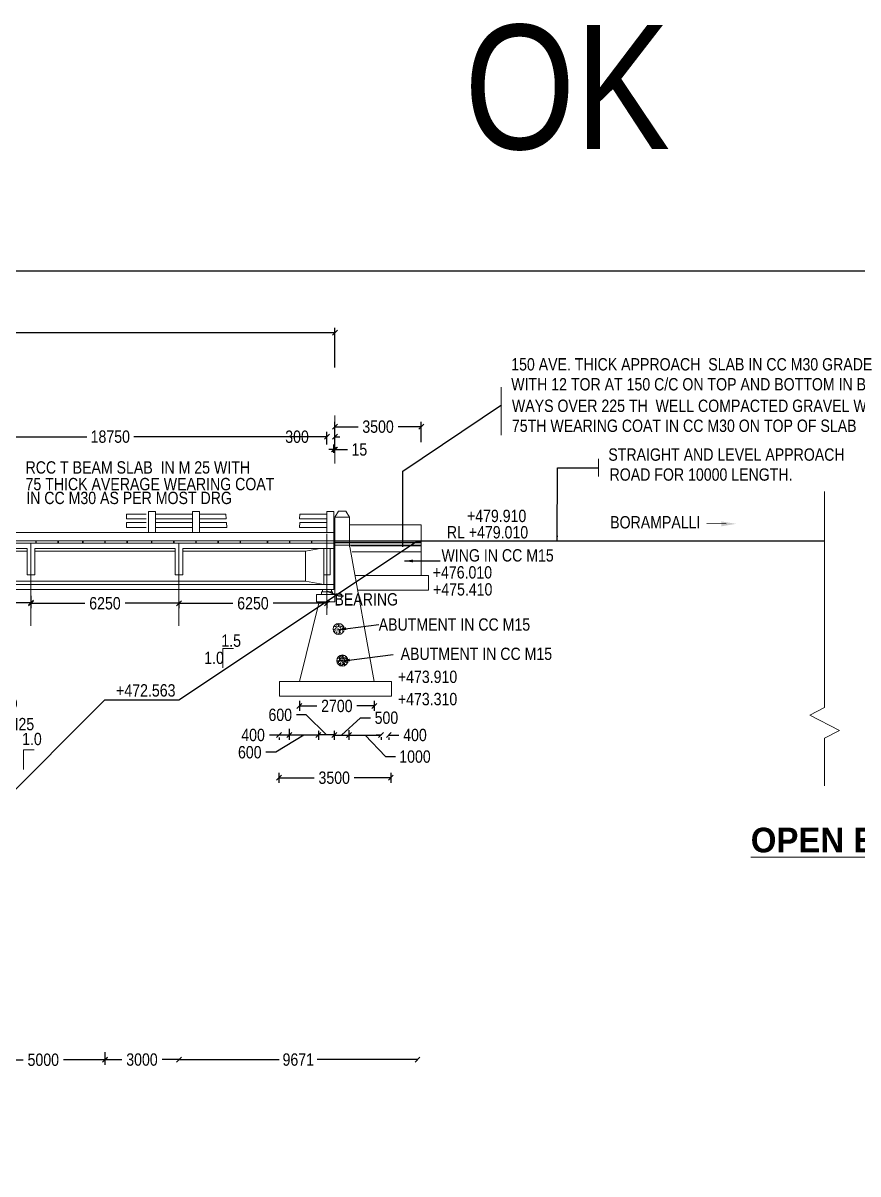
# Model space of a CAD drawing. Header units: millimetres. Extents: x -50489 to 84851, y 124916 to 300735.
# Drawn here: x 37507 to 54431, y 161600 to 184940 of the extents above; entities that cross this region are included whole.
import ezdxf
from ezdxf.enums import TextEntityAlignment as Align

# ---------------------------------------------------------------- set-up
doc = ezdxf.new("R2010")
doc.units = ezdxf.units.MM
for name, color, linetype in [('abutment', 7, 'Continuous'), ('canal', 7, 'Continuous'), ('pier', 7, 'Continuous'), ('slab', 7, 'Continuous')]:
    doc.layers.add(name, color=color, linetype=linetype)
doc.styles.add('ARIAL NARROW', font='ARIALN.TTF')
doc.styles.add('arn', font='ARIALN.TTF')
doc.styles.add('CITYBLUEPR', font='cityb___.ttf')
doc.styles.add('ROMANS', font='romans')
doc.dimstyles.get("Standard").update_dxf_attribs({"dimtxt": 0.18, "dimasz": 0.18, "dimexe": 0.18, "dimexo": 0.0625, "dimgap": 0.09, "dimtad": 0, "dimtih": 1, "dimtoh": 1, "dimdec": 4, "dimzin": 0, "dimdsep": 46, "dimtxsty": 'Standard', "dimcen": 0.09, "dimadec": 0, "dimazin": 0, "dimtfac": 1, "dimtdec": 4, "dimtofl": 0, "dimtmove": 0, "dimatfit": 3, "dimfxl": 1, "dimtolj": 1, "dimtzin": 0, "dimarcsym": 0})
doc.dimstyles.new('STANDARD$7', dxfattribs={"dimtxt": 2, "dimasz": 2, "dimexe": 1.25, "dimexo": 0.625, "dimtad": 1, "dimdec": 0, "dimlfac": 0.5, "dimdsep": 46, "dimtxsty": 'Standard', "dimcen": 2.5, "dimadec": 0, "dimazin": 0, "dimtfac": 1, "dimtdec": 0, "dimtmove": 0, "dimatfit": 3, "dimfxl": 1, "dimtolj": 1, "dimtzin": 0, "dimarcsym": 0})

# ---------------------------------------------------------------- blocks, each defined once
blk = doc.blocks.new('_Oblique')
at = {"color": 0, "linetype": 'ByBlock', "lineweight": -2}
blk.add_line((-0.5, -0.5), (0.5, 0.5), dxfattribs=at)
blk = doc.blocks.new('*D1')
at = {"layer": 'Defpoints', "color": 0, "transparency": 16777216}
for p in [(43668, 176551), (43668, 176551), (34668, 176225)]:
    blk.add_point(p, dxfattribs=at)
at = {"layer": 'slab', "color": 0, "lineweight": -2, "transparency": 16777216}
for p, q in [((34668, 176325), (34668, 176651)), ((34668, 176551), (38801, 176551)), ((43668, 176551), (39752, 176551)), ((43668, 176451), (43668, 176451))]:
    blk.add_line(p, q, dxfattribs=at)
at = {"layer": 'slab', "color": 0, "lineweight": -2, "transparency": 16777216, "xscale": 100, "yscale": 100, "zscale": 100, "rotation": 180}
blk.add_blockref('_Oblique', (34668, 176551), dxfattribs=at)
at = {"layer": 'slab', "color": 0, "lineweight": -2, "transparency": 16777216, "xscale": 100, "yscale": 100, "zscale": 100}
blk.add_blockref('_Oblique', (43668, 176551), dxfattribs=at)
at = {"layer": 'slab', "color": 0, "lineweight": 5, "transparency": 16777216, "insert": (39276, 176551), "char_height": 250, "attachment_point": 5, "style": 'ARIAL NARROW'}
blk.add_mtext('\\A1;18750', dxfattribs=at)
blk = doc.blocks.new('*D2')
at = {"layer": 'Defpoints', "color": 0, "transparency": 16777216}
for p in [(43828, 178660), (15908, 177880), (43828, 177857)]:
    blk.add_point(p, dxfattribs=at)
at = {"layer": 'slab', "color": 0, "lineweight": -2, "transparency": 16777216}
for p, q in [((15908, 177980), (15908, 178760)), ((15908, 178660), (26698, 178660)), ((43828, 178660), (32106, 178660)), ((43828, 177957), (43828, 178760))]:
    blk.add_line(p, q, dxfattribs=at)
at = {"layer": 'slab', "color": 0, "lineweight": -2, "transparency": 16777216, "xscale": 100, "yscale": 100, "zscale": 100, "rotation": 180}
blk.add_blockref('_Oblique', (15908, 178660), dxfattribs=at)
at = {"layer": 'slab', "color": 0, "lineweight": -2, "transparency": 16777216, "xscale": 100, "yscale": 100, "zscale": 100}
blk.add_blockref('_Oblique', (43828, 178660), dxfattribs=at)
at = {"layer": 'slab', "color": 0, "lineweight": 5, "transparency": 16777216, "insert": (29402, 178660), "char_height": 250, "attachment_point": 5, "style": 'ARIAL NARROW'}
blk.add_mtext('\\A1;3 SPANS OF 19350 C/C EACH ( 58050 )', dxfattribs=at)
blk = doc.blocks.new('*D27')
at = {"layer": 'Defpoints', "color": 0, "transparency": 16777216}
for p in [(43828, 176549), (43668, 176292), (43828, 176292)]:
    blk.add_point(p, dxfattribs=at)
at = {"layer": 'slab', "color": 0, "lineweight": -2, "transparency": 16777216}
for p, q in [((43668, 176549), (43387, 176549)), ((43668, 176392), (43668, 176649)), ((43828, 176392), (43828, 176649)), ((43828, 176549), (43928, 176549))]:
    blk.add_line(p, q, dxfattribs=at)
at = {"layer": 'slab', "color": 0, "lineweight": -2, "transparency": 16777216, "xscale": 100, "yscale": 100, "zscale": 100}
blk.add_blockref('_Oblique', (43668, 176549), dxfattribs=at)
at = {"layer": 'slab', "color": 0, "lineweight": -2, "transparency": 16777216, "xscale": 100, "yscale": 100, "zscale": 100, "rotation": 180}
blk.add_blockref('_Oblique', (43828, 176549), dxfattribs=at)
at = {"layer": 'slab', "color": 0, "lineweight": 5, "transparency": 16777216, "insert": (43061, 176549), "char_height": 250, "attachment_point": 5, "style": 'ARIAL NARROW'}
blk.add_mtext('\\A1;300', dxfattribs=at)
blk = doc.blocks.new('*D28')
at = {"layer": 'Defpoints', "color": 0, "transparency": 16777216}
for p in [(43828, 176291), (43808, 176126), (43828, 176126)]:
    blk.add_point(p, dxfattribs=at)
at = {"layer": 'slab', "color": 0, "lineweight": -2, "transparency": 16777216}
for p, q in [((43808, 176291), (43708, 176291)), ((43808, 176226), (43808, 176391)), ((43828, 176226), (43828, 176391)), ((43828, 176291), (44086, 176291))]:
    blk.add_line(p, q, dxfattribs=at)
at = {"layer": 'slab', "color": 0, "lineweight": -2, "transparency": 16777216, "xscale": 100, "yscale": 100, "zscale": 100}
blk.add_blockref('_Oblique', (43808, 176291), dxfattribs=at)
at = {"layer": 'slab', "color": 0, "lineweight": -2, "transparency": 16777216, "xscale": 100, "yscale": 100, "zscale": 100, "rotation": 180}
blk.add_blockref('_Oblique', (43828, 176291), dxfattribs=at)
at = {"layer": 'slab', "color": 0, "lineweight": 5, "transparency": 16777216, "insert": (44324, 176291), "char_height": 250, "attachment_point": 5, "style": 'ARIAL NARROW'}
blk.add_mtext('\\A1;15', dxfattribs=at)
blk = doc.blocks.new('*D29')
at = {"layer": 'Defpoints', "color": 0, "transparency": 16777216}
for p in [(45578, 176754), (43828, 176431), (45578, 176342)]:
    blk.add_point(p, dxfattribs=at)
at = {"layer": 'slab', "color": 0, "lineweight": -2, "transparency": 16777216}
for p, q in [((43828, 176531), (43828, 176854)), ((43828, 176754), (44297, 176754)), ((45578, 176754), (45109, 176754)), ((45578, 176442), (45578, 176854))]:
    blk.add_line(p, q, dxfattribs=at)
at = {"layer": 'slab', "color": 0, "lineweight": -2, "transparency": 16777216, "xscale": 100, "yscale": 100, "zscale": 100, "rotation": 180}
blk.add_blockref('_Oblique', (43828, 176754), dxfattribs=at)
at = {"layer": 'slab', "color": 0, "lineweight": -2, "transparency": 16777216, "xscale": 100, "yscale": 100, "zscale": 100}
blk.add_blockref('_Oblique', (45578, 176754), dxfattribs=at)
at = {"layer": 'slab', "color": 0, "lineweight": 5, "transparency": 16777216, "insert": (44703, 176754), "char_height": 250, "attachment_point": 5, "style": 'ARIAL NARROW'}
blk.add_mtext('\\A1;3500', dxfattribs=at)
blk = doc.blocks.new('*D60')
at = {"layer": 'Defpoints', "color": 0, "transparency": 16777216}
for p in [(34668, 173425), (37668, 173425), (34668, 173184)]:
    blk.add_point(p, dxfattribs=at)
at = {"layer": 'slab', "color": 0, "lineweight": -2, "transparency": 16777216}
for p, q in [((34668, 173325), (34668, 173084)), ((34668, 173184), (35762, 173184)), ((37668, 173184), (36574, 173184)), ((37668, 173325), (37668, 173084))]:
    blk.add_line(p, q, dxfattribs=at)
at = {"layer": 'slab', "color": 0, "lineweight": -2, "transparency": 16777216, "xscale": 100, "yscale": 100, "zscale": 100, "rotation": 180}
blk.add_blockref('_Oblique', (34668, 173184), dxfattribs=at)
at = {"layer": 'slab', "color": 0, "lineweight": -2, "transparency": 16777216, "xscale": 100, "yscale": 100, "zscale": 100}
blk.add_blockref('_Oblique', (37668, 173184), dxfattribs=at)
at = {"layer": 'slab', "color": 0, "lineweight": 5, "transparency": 16777216, "insert": (36168, 173184), "char_height": 250, "attachment_point": 5, "style": 'ARIAL NARROW'}
blk.add_mtext('\\A1;6250', dxfattribs=at)
blk = doc.blocks.new('*D62')
at = {"layer": 'Defpoints', "color": 0, "transparency": 16777216}
for p in [(37668, 173184), (40668, 173180), (40668, 173172)]:
    blk.add_point(p, dxfattribs=at)
at = {"layer": 'slab', "color": 0, "lineweight": -2, "transparency": 16777216}
for p, q in [((37668, 173172), (38762, 173172)), ((37668, 173084), (37668, 173072)), ((40668, 173172), (39574, 173172)), ((40668, 173080), (40668, 173072))]:
    blk.add_line(p, q, dxfattribs=at)
at = {"layer": 'slab', "color": 0, "lineweight": -2, "transparency": 16777216, "xscale": 100, "yscale": 100, "zscale": 100, "rotation": 180}
blk.add_blockref('_Oblique', (37668, 173172), dxfattribs=at)
at = {"layer": 'slab', "color": 0, "lineweight": -2, "transparency": 16777216, "xscale": 100, "yscale": 100, "zscale": 100}
blk.add_blockref('_Oblique', (40668, 173172), dxfattribs=at)
at = {"layer": 'slab', "color": 0, "lineweight": 5, "transparency": 16777216, "insert": (39168, 173172), "char_height": 250, "attachment_point": 5, "style": 'ARIAL NARROW'}
blk.add_mtext('\\A1;6250', dxfattribs=at)
blk = doc.blocks.new('*D61')
at = {"layer": 'Defpoints', "color": 0, "transparency": 16777216}
for p in [(40668, 173310), (43668, 173340), (43668, 173172)]:
    blk.add_point(p, dxfattribs=at)
at = {"layer": 'slab', "color": 0, "lineweight": -2, "transparency": 16777216}
for p, q in [((40668, 173210), (40668, 173072)), ((43668, 173240), (43668, 173072)), ((40668, 173172), (41762, 173172)), ((43668, 173172), (42574, 173172))]:
    blk.add_line(p, q, dxfattribs=at)
at = {"layer": 'slab', "color": 0, "lineweight": -2, "transparency": 16777216, "xscale": 100, "yscale": 100, "zscale": 100, "rotation": 180}
blk.add_blockref('_Oblique', (40668, 173172), dxfattribs=at)
at = {"layer": 'slab', "color": 0, "lineweight": -2, "transparency": 16777216, "xscale": 100, "yscale": 100, "zscale": 100}
blk.add_blockref('_Oblique', (43668, 173172), dxfattribs=at)
at = {"layer": 'slab', "color": 0, "lineweight": 5, "transparency": 16777216, "insert": (42168, 173172), "char_height": 250, "attachment_point": 5, "style": 'ARIAL NARROW'}
blk.add_mtext('\\A1;6250', dxfattribs=at)
blk = doc.blocks.new('*D276')
at = {"layer": 'canal', "color": 0, "lineweight": -2, "transparency": 16777216}
for p, q in [((40668, 163919), (42699, 163919)), ((45503, 163919), (43472, 163919))]:
    blk.add_line(p, q, dxfattribs=at)
at = {"layer": 'Defpoints', "color": 0, "transparency": 16777216}
for p in [(40668, 163919), (45503, 163919), (45503, 163919)]:
    blk.add_point(p, dxfattribs=at)
at = {"layer": 'canal', "color": 0, "lineweight": -2, "transparency": 16777216, "xscale": 100, "yscale": 100, "zscale": 100, "rotation": 180}
blk.add_blockref('_Oblique', (40668, 163919), dxfattribs=at)
at = {"layer": 'canal', "color": 0, "lineweight": -2, "transparency": 16777216, "xscale": 100, "yscale": 100, "zscale": 100}
blk.add_blockref('_Oblique', (45503, 163919), dxfattribs=at)
at = {"layer": 'canal', "color": 0, "lineweight": 5, "transparency": 16777216, "insert": (43086, 163919), "char_height": 250, "attachment_point": 5, "style": 'ARIAL NARROW'}
blk.add_mtext('\\A1;9671', dxfattribs=at)
blk = doc.blocks.new('*D275')
at = {"layer": 'canal', "color": 0, "lineweight": -2, "transparency": 16777216}
for p, q in [((39168, 163919), (39512, 163919)), ((40668, 163919), (40324, 163919))]:
    blk.add_line(p, q, dxfattribs=at)
at = {"layer": 'Defpoints', "color": 0, "transparency": 16777216}
for p in [(39168, 163919), (40668, 163919), (40668, 163919)]:
    blk.add_point(p, dxfattribs=at)
at = {"layer": 'canal', "color": 0, "lineweight": -2, "transparency": 16777216, "xscale": 100, "yscale": 100, "zscale": 100, "rotation": 180}
blk.add_blockref('_Oblique', (39168, 163919), dxfattribs=at)
at = {"layer": 'canal', "color": 0, "lineweight": -2, "transparency": 16777216, "xscale": 100, "yscale": 100, "zscale": 100}
blk.add_blockref('_Oblique', (40668, 163919), dxfattribs=at)
at = {"layer": 'canal', "color": 0, "lineweight": 5, "transparency": 16777216, "insert": (39918, 163919), "char_height": 250, "attachment_point": 5, "style": 'ARIAL NARROW'}
blk.add_mtext('\\A1;3000', dxfattribs=at)
blk = doc.blocks.new('*D272')
at = {"layer": 'canal', "color": 0, "lineweight": -2, "transparency": 16777216}
for p, q in [((36668, 164057), (36668, 163815)), ((36668, 163915), (37512, 163915)), ((39168, 163915), (38324, 163915)), ((39168, 164067), (39168, 163815))]:
    blk.add_line(p, q, dxfattribs=at)
at = {"layer": 'Defpoints', "color": 0, "transparency": 16777216}
for p in [(36668, 164157), (39168, 164167), (39168, 163915)]:
    blk.add_point(p, dxfattribs=at)
at = {"layer": 'canal', "color": 0, "lineweight": -2, "transparency": 16777216, "xscale": 100, "yscale": 100, "zscale": 100, "rotation": 180}
blk.add_blockref('_Oblique', (36668, 163915), dxfattribs=at)
at = {"layer": 'canal', "color": 0, "lineweight": -2, "transparency": 16777216, "xscale": 100, "yscale": 100, "zscale": 100}
blk.add_blockref('_Oblique', (39168, 163915), dxfattribs=at)
at = {"layer": 'canal', "color": 0, "lineweight": 5, "transparency": 16777216, "insert": (37918, 163915), "char_height": 250, "attachment_point": 5, "style": 'ARIAL NARROW'}
blk.add_mtext('\\A1;5000', dxfattribs=at)
blk = doc.blocks.new('*D307')
at = {"layer": 'abutment', "color": 0, "lineweight": -2, "transparency": 16777216}
for p, q in [((44764, 170501), (44664, 170501)), ((44764, 170461), (44764, 170401)), ((44922, 170501), (45122, 170501)), ((44922, 170451), (44922, 170401))]:
    blk.add_line(p, q, dxfattribs=at)
at = {"layer": 'Defpoints', "color": 0, "transparency": 16777216}
for p in [(44764, 170561), (44922, 170551), (44922, 170501)]:
    blk.add_point(p, dxfattribs=at)
at = {"layer": 'abutment', "color": 0, "lineweight": -2, "transparency": 16777216, "xscale": 100, "yscale": 100, "zscale": 100}
blk.add_blockref('_Oblique', (44764, 170501), dxfattribs=at)
at = {"layer": 'abutment', "color": 0, "lineweight": -2, "transparency": 16777216, "xscale": 100, "yscale": 100, "zscale": 100, "rotation": 180}
blk.add_blockref('_Oblique', (44922, 170501), dxfattribs=at)
at = {"layer": 'abutment', "color": 0, "lineweight": 5, "transparency": 16777216, "insert": (45452, 170501), "char_height": 250, "attachment_point": 5, "style": 'ARIAL NARROW'}
blk.add_mtext('\\A1;400', dxfattribs=at)
blk = doc.blocks.new('*D308')
at = {"layer": 'abutment', "color": 0, "lineweight": -2, "transparency": 16777216}
for p, q in [((42694, 169734), (42694, 169534)), ((44962, 169734), (44962, 169534)), ((42694, 169634), (43409, 169634)), ((44962, 169634), (44221, 169634))]:
    blk.add_line(p, q, dxfattribs=at)
at = {"layer": 'Defpoints', "color": 0, "transparency": 16777216}
for p in [(42694, 169834), (44962, 169834), (44962, 169634)]:
    blk.add_point(p, dxfattribs=at)
at = {"layer": 'abutment', "color": 0, "lineweight": -2, "transparency": 16777216, "xscale": 100, "yscale": 100, "zscale": 100, "rotation": 180}
blk.add_blockref('_Oblique', (42694, 169634), dxfattribs=at)
at = {"layer": 'abutment', "color": 0, "lineweight": -2, "transparency": 16777216, "xscale": 100, "yscale": 100, "zscale": 100}
blk.add_blockref('_Oblique', (44962, 169634), dxfattribs=at)
at = {"layer": 'abutment', "color": 0, "lineweight": 5, "transparency": 16777216, "insert": (43815, 169634), "char_height": 250, "attachment_point": 5, "style": 'ARIAL NARROW'}
blk.add_mtext('\\A1;3500', dxfattribs=at)
blk = doc.blocks.new('*D309')
at = {"layer": 'abutment', "color": 0, "lineweight": -2, "transparency": 16777216}
for p, q in [((42904, 170628), (42904, 170401)), ((43199, 170501), (42629, 170151)), ((43495, 170501), (42904, 170501)), ((43495, 170585), (43495, 170401)), ((42629, 170151), (42429, 170151))]:
    blk.add_line(p, q, dxfattribs=at)
at = {"layer": 'Defpoints', "color": 0, "transparency": 16777216}
for p in [(42904, 170728), (43495, 170685), (42904, 170501)]:
    blk.add_point(p, dxfattribs=at)
at = {"layer": 'abutment', "color": 0, "lineweight": -2, "transparency": 16777216, "xscale": 100, "yscale": 100, "zscale": 100, "rotation": 180}
blk.add_blockref('_Oblique', (42904, 170501), dxfattribs=at)
at = {"layer": 'abutment', "color": 0, "lineweight": -2, "transparency": 16777216, "xscale": 100, "yscale": 100, "zscale": 100}
blk.add_blockref('_Oblique', (43495, 170501), dxfattribs=at)
at = {"layer": 'abutment', "color": 0, "lineweight": 5, "transparency": 16777216, "insert": (42103, 170151), "char_height": 250, "attachment_point": 5, "style": 'ARIAL NARROW'}
blk.add_mtext('\\A1;600', dxfattribs=at)
blk = doc.blocks.new('*D310')
at = {"layer": 'abutment', "color": 0, "lineweight": -2, "transparency": 16777216}
for p, q in [((42696, 170501), (42500, 170501)), ((42904, 170501), (42696, 170501)), ((42696, 170451), (42696, 170401)), ((42904, 170462), (42904, 170401))]:
    blk.add_line(p, q, dxfattribs=at)
at = {"layer": 'Defpoints', "color": 0, "transparency": 16777216}
for p in [(42696, 170551), (42696, 170501), (42904, 170562)]:
    blk.add_point(p, dxfattribs=at)
at = {"layer": 'abutment', "color": 0, "lineweight": -2, "transparency": 16777216, "xscale": 100, "yscale": 100, "zscale": 100, "rotation": 180}
blk.add_blockref('_Oblique', (42696, 170501), dxfattribs=at)
at = {"layer": 'abutment', "color": 0, "lineweight": -2, "transparency": 16777216, "xscale": 100, "yscale": 100, "zscale": 100}
blk.add_blockref('_Oblique', (42904, 170501), dxfattribs=at)
at = {"layer": 'abutment', "color": 0, "lineweight": 5, "transparency": 16777216, "insert": (42170, 170501), "char_height": 250, "attachment_point": 5, "style": 'ARIAL NARROW'}
blk.add_mtext('\\A1;400', dxfattribs=at)
blk = doc.blocks.new('*D311')
at = {"layer": 'abutment', "color": 0, "lineweight": -2, "transparency": 16777216}
for p, q in [((43964, 170501), (44347, 170851)), ((44347, 170851), (44547, 170851)), ((43815, 170585), (43815, 170401)), ((43815, 170501), (44114, 170501)), ((44114, 170603), (44114, 170401))]:
    blk.add_line(p, q, dxfattribs=at)
at = {"layer": 'Defpoints', "color": 0, "transparency": 16777216}
for p in [(43815, 170685), (44114, 170703), (44114, 170501)]:
    blk.add_point(p, dxfattribs=at)
at = {"layer": 'abutment', "color": 0, "lineweight": -2, "transparency": 16777216, "xscale": 100, "yscale": 100, "zscale": 100, "rotation": 180}
blk.add_blockref('_Oblique', (43815, 170501), dxfattribs=at)
at = {"layer": 'abutment', "color": 0, "lineweight": -2, "transparency": 16777216, "xscale": 100, "yscale": 100, "zscale": 100}
blk.add_blockref('_Oblique', (44114, 170501), dxfattribs=at)
at = {"layer": 'abutment', "color": 0, "lineweight": 5, "transparency": 16777216, "insert": (44873, 170851), "char_height": 250, "attachment_point": 5, "style": 'ARIAL NARROW'}
blk.add_mtext('\\A1;500', dxfattribs=at)
blk = doc.blocks.new('*D312')
at = {"layer": 'abutment', "color": 0, "lineweight": -2, "transparency": 16777216}
for p, q in [((44114, 170501), (44764, 170501)), ((44439, 170501), (44856, 170063)), ((44856, 170063), (45056, 170063))]:
    blk.add_line(p, q, dxfattribs=at)
at = {"layer": 'Defpoints', "color": 0, "transparency": 16777216}
for p in [(44114, 170501), (44764, 170501), (44764, 170501)]:
    blk.add_point(p, dxfattribs=at)
at = {"layer": 'abutment', "color": 0, "lineweight": -2, "transparency": 16777216, "xscale": 100, "yscale": 100, "zscale": 100, "rotation": 180}
blk.add_blockref('_Oblique', (44114, 170501), dxfattribs=at)
at = {"layer": 'abutment', "color": 0, "lineweight": -2, "transparency": 16777216, "xscale": 100, "yscale": 100, "zscale": 100}
blk.add_blockref('_Oblique', (44764, 170501), dxfattribs=at)
at = {"layer": 'abutment', "color": 0, "lineweight": 5, "transparency": 16777216, "insert": (45452, 170063), "char_height": 250, "attachment_point": 5, "style": 'ARIAL NARROW'}
blk.add_mtext('\\A1;1000', dxfattribs=at)
blk = doc.blocks.new('*D313')
at = {"layer": 'abutment', "color": 0, "lineweight": -2, "transparency": 16777216}
for p, q in [((43248, 170909), (43048, 170909)), ((43655, 170503), (43248, 170909)), ((43495, 170601), (43495, 170603)), ((43815, 170503), (43495, 170503)), ((43815, 170601), (43815, 170603))]:
    blk.add_line(p, q, dxfattribs=at)
at = {"layer": 'Defpoints', "color": 0, "transparency": 16777216}
for p in [(43495, 170503), (43495, 170501), (43815, 170501)]:
    blk.add_point(p, dxfattribs=at)
at = {"layer": 'abutment', "color": 0, "lineweight": -2, "transparency": 16777216, "xscale": 100, "yscale": 100, "zscale": 100, "rotation": 180}
blk.add_blockref('_Oblique', (43495, 170503), dxfattribs=at)
at = {"layer": 'abutment', "color": 0, "lineweight": -2, "transparency": 16777216, "xscale": 100, "yscale": 100, "zscale": 100}
blk.add_blockref('_Oblique', (43815, 170503), dxfattribs=at)
at = {"layer": 'abutment', "color": 0, "lineweight": 5, "transparency": 16777216, "insert": (42721, 170909), "char_height": 250, "attachment_point": 5, "style": 'ARIAL NARROW'}
blk.add_mtext('\\A1;600', dxfattribs=at)
blk = doc.blocks.new('*D320')
at = {"layer": 'abutment', "color": 0, "lineweight": -2, "transparency": 16777216}
for p, q in [((43110, 171194), (43110, 170990)), ((43110, 171090), (43460, 171090)), ((44626, 171090), (44275, 171090)), ((44626, 171194), (44626, 170990))]:
    blk.add_line(p, q, dxfattribs=at)
at = {"layer": 'Defpoints', "color": 0, "transparency": 16777216}
for p in [(43110, 171294), (44626, 171294), (44626, 171090)]:
    blk.add_point(p, dxfattribs=at)
at = {"layer": 'abutment', "color": 0, "lineweight": -2, "transparency": 16777216, "xscale": 100, "yscale": 100, "zscale": 100, "rotation": 180}
blk.add_blockref('_Oblique', (43110, 171090), dxfattribs=at)
at = {"layer": 'abutment', "color": 0, "lineweight": -2, "transparency": 16777216, "xscale": 100, "yscale": 100, "zscale": 100}
blk.add_blockref('_Oblique', (44626, 171090), dxfattribs=at)
at = {"layer": 'abutment', "color": 0, "lineweight": 5, "transparency": 16777216, "insert": (43868, 171090), "char_height": 250, "attachment_point": 5, "style": 'ARIAL NARROW'}
blk.add_mtext('\\A1;2700', dxfattribs=at)

msp = doc.modelspace()

# ---------------------------------------------------------------- hatches: boundary and pattern name
at = {"layer": 'abutment', "lineweight": 5}
h = msp.add_hatch(dxfattribs=at)
h.set_pattern_fill('AR-CONC', color=256, scale=12.5, style=0)
h.set_pattern_definition([(50, (27945.746, 138670.486), (89.65752, -7.84402), [9.375, -103.125]), (355, (27945.75, 138670.49), (-17.34392, 94.02402), [7.5, -82.5]), (100.4514, (27953.22, 138669.83), (72.31367, 86.17994), [7.96752, -87.64276]), (46.1842, (27945.75, 138695.49), (133.40513, -20.68988), [14.0625, -154.6875]), (96.6356, (27956.86, 138693.76), (116.83284, 121.76473), [11.9513, -131.46412]), (351.1842, (27945.75, 138695.49), (116.83274, 121.7648), [11.25, -123.75]), (21, (27958.246, 138689.236), (74.61338, -50.32736), [9.375, -103.125]), (326, (27958.25, 138689.24), (30.41442, 90.64376), [7.5, -82.5]), (71.4514, (27964.46, 138685.04), (105.02783, 40.31631), [7.96752, -87.64276]), (37.5, (27945.746, 138670.486), (1.519982, 41.611732), [0, -81.5, 0, -83.75, 0, -82.8125]), (7.5, (27945.746, 138670.486), (32.88369, 49.301464), [0, -47.75, 0, -79.625, 0, -31.5625]), (327.5, (27917.87, 138670.486), (66.727805, -2.81936), [0, -31.25, 0, -97.5, 0, -129.375]), (317.5, (27905.37, 138670.486), (72.89827, 12.51312), [0, -40.625, 0, -64.75, 0, -91.875])])
h.paths.add_polyline_path([(44018.9, 172651, 1), (43792.1, 172651, 1)])
h = msp.add_hatch(dxfattribs=at)
h.set_pattern_fill('AR-CONC', color=256, scale=12.5, style=0)
h.set_pattern_definition([(50, (28020.09, 138031.476), (89.65752, -7.84402), [9.375, -103.125]), (355, (28020.09, 138031.48), (-17.34392, 94.02402), [7.5, -82.5]), (100.4514, (28027.56, 138030.82), (72.31367, 86.17994), [7.96752, -87.64276]), (46.1842, (28020.09, 138056.48), (133.40513, -20.68988), [14.0625, -154.6875]), (96.6356, (28031.2, 138054.75), (116.83284, 121.76473), [11.9513, -131.46412]), (351.1842, (28020.09, 138056.48), (116.83274, 121.7648), [11.25, -123.75]), (21, (28032.59, 138050.226), (74.61338, -50.32736), [9.375, -103.125]), (326, (28032.59, 138050.23), (30.41442, 90.64376), [7.5, -82.5]), (71.4514, (28038.8, 138046.03), (105.02783, 40.31631), [7.96752, -87.64276]), (37.5, (28020.086, 138031.476), (1.519982, 41.611732), [0, -81.5, 0, -83.75, 0, -82.8125]), (7.5, (28020.086, 138031.476), (32.88369, 49.301464), [0, -47.75, 0, -79.625, 0, -31.5625]), (327.5, (27992.21, 138031.476), (66.727805, -2.81936), [0, -31.25, 0, -97.5, 0, -129.375]), (317.5, (27979.71, 138031.476), (72.89827, 12.51312), [0, -40.625, 0, -64.75, 0, -91.875])])
h.paths.add_polyline_path([(44093.2, 172012, 1), (43866.4, 172012, 1)])

# ---------------------------------------------------------------- linework, layer by layer
at = {"lineweight": 5}
for p, q in [((53755.8, 171056.5), (53755.8, 175436.9)), ((53452.5, 170901.9), (53756, 171056.6)), ((54059.4, 170592.7), (53452.5, 170901.9)), ((54059.4, 170592.7), (53755.8, 170438.2)), ((53755.8, 169468.1), (53755.8, 170438.2))]:
    msp.add_line(p, q, dxfattribs=at)
at = {"layer": 'abutment', "lineweight": 5}
for p, q in [((43901.4, 175042.6), (43828, 174916.2)), ((43828, 174916.2), (44126.4, 174916.2)), ((43828, 173199.2), (43828, 174914.2)), ((43878, 174961.2), (43878, 174961.2)), ((43901.4, 175042.6), (44051.4, 175042.6)), ((44051.4, 175042.6), (44126.4, 174916.2)), ((44126.4, 174316.2), (44126.4, 174916.2)), ((45578, 174766.2), (44128, 174766.2)), ((45578, 174766.2), (44128, 174766.2)), ((45578, 174766.2), (45578, 174440.7)), ((51757.8, 174786), (51365.7, 174788.1)), ((43828, 174438.7), (45578, 174438.7)), ((43828, 174413.7), (45578, 174413.7)), ((43828, 174413.7), (44128, 174413.7)), ((43828, 174413.7), (45103, 174413.7)), ((43828, 174401.2), (45578, 174401.2)), ((43828, 174351.2), (45578, 174351.2)), ((45578, 174213.7), (45578, 174438.7)), ((44626, 171588.7), (44128, 174316.2)), ((44149.1, 174338.7), (45578, 174338.7)), ((44175.5, 174213.7), (45578, 174213.7)), ((45728, 173438.7), (45728, 173738.7)), ((43578, 173451.2), (43578, 173403.2)), ((43758, 173451.2), (43758, 173403.2)), ((45658, 173438.7), (45728, 173438.7)), ((43109.7, 171588.7), (43508, 173201.2)), ((43453, 173201.2), (43453, 173351.2)), ((43453, 173351.2), (43817.7, 173351.2)), ((43453, 173201.2), (43828, 173201.2)), ((43508, 173351.2), (43828, 173351.2)), ((43555.7, 173403.2), (43555.5, 173403)), ((43555.5, 173403), (43555.5, 173351.2)), ((43555.5, 173351.2), (43780.5, 173351.2)), ((43780.2, 173403.2), (43555.7, 173403.2)), ((43780.2, 173403.2), (43780.5, 173403)), ((43780.5, 173403), (43780.5, 173351.2)), ((44974.3, 171588.7), (42706.4, 171588.7)), ((42706.4, 171588.7), (42706.4, 171288.7)), ((44974.3, 171588.7), (44974.3, 171288.7)), ((44974.3, 171288.7), (42706.4, 171288.7))]:
    msp.add_line(p, q, dxfattribs=at)
at = {"layer": 'abutment', "lineweight": 5, "ltscale": 500}
for p, q in [((45578, 173738.7), (45578, 174438.7)), ((44233.4, 173738.7), (45728, 173738.7)), ((45658, 173438.7), (44288.2, 173438.7))]:
    msp.add_line(p, q, dxfattribs=at)
at = {"layer": 'abutment', "lineweight": 5, "const_width": 6.25, "flags": 128}
for points in [[(43844.2, 174394.1, -1), (43838, 174394.1, -1)], [(43844.2, 174357.4, -1), (43838, 174357.4, -1)], [(43989.2, 174394.1, -1), (43983, 174394.1, -1)], [(43989.2, 174357.4, -1), (43983, 174357.4, -1)], [(44134.2, 174394.1, -1), (44128, 174394.1, -1)], [(44134.2, 174357.4, -1), (44128, 174357.4, -1)], [(44279.2, 174394.1, -1), (44273, 174394.1, -1)], [(44279.2, 174357.4, -1), (44273, 174357.4, -1)], [(44424.2, 174394.1, -1), (44418, 174394.1, -1)], [(44424.2, 174357.4, -1), (44418, 174357.4, -1)], [(44569.2, 174394.1, -1), (44563, 174394.1, -1)], [(44569.2, 174394.1, -1), (44563, 174394.1, -1)], [(44569.2, 174357.4, -1), (44563, 174357.4, -1)], [(44569.2, 174357.4, -1), (44563, 174357.4, -1)], [(44714.2, 174394.1, -1), (44708, 174394.1, -1)], [(44714.2, 174394.1, -1), (44708, 174394.1, -1)], [(44714.2, 174357.4, -1), (44708, 174357.4, -1)], [(44714.2, 174357.4, -1), (44708, 174357.4, -1)], [(44859.2, 174394.1, -1), (44853, 174394.1, -1)], [(44859.2, 174394.1, -1), (44853, 174394.1, -1)], [(44859.2, 174357.4, -1), (44853, 174357.4, -1)], [(44859.2, 174357.4, -1), (44853, 174357.4, -1)], [(45004.2, 174394.1, -1), (44998, 174394.1, -1)], [(45004.2, 174394.1, -1), (44998, 174394.1, -1)], [(45004.2, 174357.4, -1), (44998, 174357.4, -1)], [(45004.2, 174357.4, -1), (44998, 174357.4, -1)], [(45149.2, 174394.1, -1), (45143, 174394.1, -1)], [(45149.2, 174357.4, -1), (45143, 174357.4, -1)], [(45294.2, 174394.1, -1), (45288, 174394.1, -1)], [(45294.2, 174357.4, -1), (45288, 174357.4, -1)], [(45479.2, 174394.1, -1), (45473, 174394.1, -1)], [(45479.2, 174357.4, -1), (45473, 174357.4, -1)]]:
    msp.add_lwpolyline(points, format="xyb", close=True, dxfattribs=at)
at = {"layer": 'abutment', "lineweight": 5}
for centre in [(43905.5, 172651), (43979.8, 172012)]:
    msp.add_circle(centre, 113.4, dxfattribs=at)
msp.add_solid([(51662.9, 174733.4), (51662.9, 174833.4), (51962.9, 174783.4)], dxfattribs=at)
at = {"layer": 'canal'}
for p, q in [((40668, 171215.2), (45503.2, 174438.7)), ((45503.2, 174438.7), (53755.8, 174438.7)), ((36668, 168715.2), (39168, 171215.2)), ((39168, 171215.2), (40668, 171215.2))]:
    msp.add_line(p, q, dxfattribs=at)
at = {"layer": 'canal', "lineweight": 5}
for p, q in [((41555.1, 172256.7), (41555.1, 171861.4)), ((41771.8, 172256.7), (41555.1, 172256.7)), ((37516.7, 170198.4), (37516.7, 169803.1)), ((37733.3, 170198.4), (37516.7, 170198.4))]:
    msp.add_line(p, q, dxfattribs=at)
at = {"layer": 'canal', "linetype": 'Continuous'}
msp.add_lwpolyline([(84850.6, 124915.5), (6342.2, 124915.5), (6342.2, 179915.5), (84850.6, 179915.5)], close=True, dxfattribs=at)
at = {"layer": 'slab', "lineweight": 5}
for p, q in [((47200, 176582.8), (47200, 177558.3)), ((43828, 176009.7), (43828, 176980.8)), ((49174.1, 176099.8), (49174.1, 175743.4)), ((39603.5, 174982.4), (40001.4, 174982.4)), ((39603.5, 174982.4), (39603.5, 174882.4)), ((39603.5, 174882.4), (40001.4, 174882.4)), ((40051.4, 174606.7), (40051.4, 175036.7)), ((40051.4, 175036.7), (40191.4, 175036.7)), ((40191.4, 174606.7), (40191.4, 175036.7)), ((40191.4, 174982.4), (40941.4, 174982.4)), ((40191.4, 174882.4), (40941.4, 174882.4)), ((40941.4, 174606.7), (40941.4, 175036.7)), ((40941.4, 175036.7), (41081.4, 175036.7)), ((41081.4, 174606.7), (41081.4, 175036.7)), ((41081.4, 174982.4), (41617.7, 174982.4)), ((41081.4, 174882.4), (41626.1, 174882.4)), ((41617.7, 174982.4), (41626.1, 174882.4)), ((43117.7, 174982.4), (43110, 174882.4)), ((43110, 174882.4), (43668, 174882.4)), ((43117.7, 174982.4), (43668, 174982.4)), ((43668, 175036.7), (43808, 175036.7)), ((43668, 174606.7), (43668, 175036.7)), ((43668, 174606.7), (43668, 175036.7)), ((43808, 175036.7), (43808, 173451.2)), ((34528, 174606.7), (43808, 174606.7)), ((39603.5, 174810.4), (40001.4, 174810.4)), ((39603.5, 174810.4), (39603.5, 174710.4)), ((39603.5, 174710.4), (40001.4, 174710.4)), ((40191.4, 174810.4), (40941.4, 174810.4)), ((40191.4, 174710.4), (40941.4, 174710.4)), ((41081.4, 174810.4), (41632.1, 174810.4)), ((41081.4, 174710.4), (41640.5, 174710.4)), ((41632.1, 174810.4), (41640.5, 174710.4)), ((43117.7, 174810.4), (43110, 174710.4)), ((43110, 174710.4), (43668, 174710.4)), ((43117.7, 174810.4), (43668, 174810.4)), ((43558, 174438.7), (34528, 174438.7)), ((34528, 174438.7), (43808, 174438.7)), ((43808, 174388.7), (34528, 174388.7)), ((37668, 172718.6), (37668, 174393.1)), ((37766, 174438.7), (37766, 174388.7)), ((37776, 174438.7), (37776, 174388.7)), ((38215, 174438.7), (38215, 174388.7)), ((38225, 174438.7), (38225, 174388.7)), ((38714, 174438.7), (38714, 174388.7)), ((38724, 174438.7), (38724, 174388.7)), ((39163, 174438.7), (39163, 174388.7)), ((39173, 174438.7), (39173, 174388.7)), ((39612, 174438.7), (39612, 174388.7)), ((39622, 174438.7), (39622, 174388.7)), ((40111, 174438.7), (40111, 174388.7)), ((40121, 174438.7), (40121, 174388.7)), ((40560, 174438.7), (40560, 174388.7)), ((40570, 174438.7), (40570, 174388.7)), ((40668, 172718.6), (40668, 174393.1)), ((41009, 174438.7), (41009, 174388.7)), ((41019, 174438.7), (41019, 174388.7)), ((41458, 174438.7), (41458, 174388.7)), ((41468, 174438.7), (41468, 174388.7)), ((41907, 174438.7), (41907, 174388.7)), ((41917, 174438.7), (41917, 174388.7)), ((42456, 174438.7), (42456, 174388.7)), ((42466, 174438.7), (42466, 174388.7)), ((42905, 174438.7), (42905, 174388.7)), ((42915, 174438.7), (42915, 174388.7)), ((43354, 174438.7), (43354, 174388.7)), ((43364, 174438.7), (43364, 174388.7)), ((43668, 172941.6), (43668, 174581.8)), ((37593, 174281.2), (34528, 174281.2)), ((37593, 174231.2), (35105.5, 174231.2)), ((37593, 173751.2), (37593, 174281.2)), ((40593, 174281.2), (37743, 174281.2)), ((37743, 173751.2), (37743, 174281.2)), ((40593, 174231.2), (37743, 174231.2)), ((40593, 173751.2), (40593, 174281.2)), ((40743, 173751.2), (40743, 174281.2)), ((43808, 174281.2), (40743, 174281.2)), ((43220.5, 174231.2), (40743, 174231.2)), ((43230.5, 174231.2), (43530.5, 174281.2)), ((43230.5, 173628.7), (43230.5, 174221.2)), ((43605.5, 173556.2), (43605.5, 174281.2)), ((43730.5, 173751.2), (43730.5, 174281.2)), ((37593, 173751.2), (37743, 173751.2)), ((40593, 173751.2), (40743, 173751.2)), ((43605.5, 173751.2), (43730.5, 173751.2)), ((43808, 173451.2), (34528, 173451.2)), ((43808, 173556.2), (34730.5, 173556.2)), ((43220.5, 173618.7), (35105.5, 173618.7)), ((43605.5, 173556.2), (43230.5, 173618.7))]:
    msp.add_line(p, q, dxfattribs=at)
for centre, start, end in [((43220.5, 174221.2), 360, 90), ((43220.5, 173628.7), 270, 360)]:
    msp.add_arc(centre, 10, start, end, dxfattribs=at)

# ---------------------------------------------------------------- texts
at = {"lineweight": 5, "style": 'CITYBLUEPR'}
msp.add_text('%%UOPEN EXCAVATED FOUNDATION SOIL CLASSIFICATION. ', height=500, dxfattribs=at).set_placement((61637.3, 168122.1), align=Align.CENTER)
at = {"color": 1, "insert": (48538.2, 184902.3), "char_height": 2520, "width": 108000, "attachment_point": 2, "style": 'ARIAL NARROW'}
msp.add_mtext('OK', dxfattribs=at)
at = {"layer": 'abutment', "lineweight": 5, "style": 'arn'}
for s, p in [('     +479.910', (46107.6, 174819.7)), ('RL +479.010', (46097.5, 174488.2)), ('+476.010', (45811.9, 173675.3)), ('+475.410', (45818.2, 173330.4)), ('+473.910', (45105.7, 171556.6)), ('+473.310', (45105.7, 171105.2))]:
    msp.add_text(s, height=250, dxfattribs=at).set_placement(p)
at = {"layer": 'abutment', "lineweight": 5, "char_height": 250, "style": 'arn'}
for s, insert, attachment_point in [('BORAMPALLI', (49408.2, 174814.2), 4), ('WING IN CC M15', (45989, 174143.1), 4), (' \\PBEARING', (45108.5, 173459.4), 6), ('ABUTMENT IN CC M15', (44715.8, 172740.7), 4), ('ABUTMENT IN CC M15', (45160.8, 172146.4), 4)]:
    msp.add_mtext(s, dxfattribs=dict(at, insert=insert, attachment_point=attachment_point))
at = {"layer": 'canal', "lineweight": 5, "style": 'arn'}
msp.add_text('+472.563', height=250, dxfattribs=at).set_placement((39394.4, 171281.6))
at = {"layer": 'canal', "lineweight": 5, "char_height": 250, "attachment_point": 4, "style": 'arn'}
for s, insert in [('1.5', (41526.8, 172413.2)), ('1.0', (41180.2, 172064.8)), ('1.0', (37488.3, 170418.9))]:
    msp.add_mtext(s, dxfattribs=dict(at, insert=insert))
at = {"layer": 'pier', "lineweight": 5, "insert": (35362.5, 170929.2), "char_height": 250, "attachment_point": 4, "style": 'arn'}
msp.add_mtext('1500TH. SOLID\\PPIER IN RCC M25', dxfattribs=at)
at = {"layer": 'slab', "lineweight": 5, "style": 'arn'}
for s, p in [('150 AVE. THICK APPROACH  SLAB IN CC M30 GRADE', (47402.6, 177894)), ('WITH 12 TOR AT 150 C/C ON TOP AND BOTTOM IN BOTH', (47402.6, 177489.2)), ('WAYS OVER 225 TH  WELL COMPACTED GRAVEL WITH', (47417.1, 177052.9)), ('75TH WEARING COAT IN CC M30 ON TOP OF SLAB', (47417.1, 176648.1)), ('STRAIGHT AND LEVEL APPROACH', (49371.4, 176063.4)), ('RCC T BEAM SLAB  IN M 25 WITH', (37558.2, 175802.6)), ('ROAD FOR 10000 LENGTH.', (49396.1, 175658.7)), ('75 THICK AVERAGE WEARING COAT', (37558.2, 175465.1)), ('IN CC M30 AS PER MOST DRG', (37572.2, 175184.9))]:
    msp.add_text(s, height=250, dxfattribs=at).set_placement(p)

# ---------------------------------------------------------------- dimensions: what is measured, and where the dimension line sits
at = {"layer": 'abutment', "lineweight": 5}
dim = msp.add_linear_dim(base=(44626, 171090), p1=(43109.7, 171294.3), p2=(44626, 171294.3), text='2700', dimstyle='Standard', override={"dimtxt": 250, "dimasz": 100, "dimexe": 100, "dimexo": 100, "dimgap": 100, "dimtih": 0, "dimdec": 0, "dimtxsty": 'ARIAL NARROW', "dimblk1": 'Oblique', "dimblk2": 'Oblique', "dimsah": 1}, dxfattribs=at)
dim.commit()
dim.dimension.update_dxf_attribs({"geometry": '*D320', "text_midpoint": (43867.9, 171090)})
for base, p1, p2, angle, text, override, picture, middle in [((43495.2, 170503.4), (43815.2, 170500.9), (43495.2, 170500.9), 180, '600', {"dimtxt": 250, "dimasz": 100, "dimexe": 100, "dimexo": 100, "dimgap": 100, "dimtih": 0, "dimdec": 0, "dimtxsty": 'ARIAL NARROW', "dimblk1": 'Oblique', "dimblk2": 'Oblique', "dimsah": 1, "dimtmove": 1}, '*D313', (42948, 170908.7)), ((44113.7, 170500.9), (43815.2, 170685), (44113.7, 170703.2), 0, '500', {"dimtxt": 250, "dimasz": 100, "dimexe": 100, "dimexo": 100, "dimgap": 100, "dimtih": 0, "dimdec": 0, "dimtxsty": 'ARIAL NARROW', "dimblk1": 'Oblique', "dimblk2": 'Oblique', "dimsah": 1, "dimtmove": 1}, '*D311', (44647.1, 170850.6)), ((42903.6, 170500.9), (43495.2, 170685), (42903.6, 170727.6), 180, '600', {"dimtxt": 250, "dimasz": 100, "dimexe": 100, "dimexo": 100, "dimgap": 100, "dimtih": 0, "dimdec": 0, "dimtxsty": 'ARIAL NARROW', "dimblk1": 'Oblique', "dimblk2": 'Oblique', "dimsah": 1, "dimtmove": 1}, '*D309', (42329.2, 170151.3)), ((42695.7, 170501.2), (42903.6, 170561.6), (42695.7, 170551.2), 180, '400', {"dimtxt": 250, "dimasz": 100, "dimexe": 100, "dimexo": 100, "dimgap": 100, "dimtih": 0, "dimdec": 0, "dimtxsty": 'ARIAL NARROW', "dimblk1": 'Oblique', "dimblk2": 'Oblique', "dimsah": 1}, '*D310', (42169.5, 170501.2)), ((44921.6, 170500.9), (44763.7, 170561.2), (44921.6, 170550.9), 0, '400', {"dimtxt": 250, "dimasz": 100, "dimexe": 100, "dimexo": 100, "dimgap": 100, "dimtih": 0, "dimdec": 0, "dimtxsty": 'ARIAL NARROW', "dimblk1": 'Oblique', "dimblk2": 'Oblique', "dimsah": 1}, '*D307', (45451.8, 170500.9)), ((44763.7, 170500.9), (44113.7, 170500.9), (44763.7, 170500.9), 180, '1000', {"dimtxt": 250, "dimasz": 100, "dimexe": 100, "dimexo": 100, "dimgap": 100, "dimtih": 0, "dimdec": 0, "dimtxsty": 'ARIAL NARROW', "dimblk1": 'Oblique', "dimblk2": 'Oblique', "dimsah": 1, "dimtmove": 1}, '*D312', (45155.7, 170062.5)), ((44961.5, 169633.6), (42693.6, 169834), (44961.5, 169834), 0, '3500', {"dimtxt": 250, "dimasz": 100, "dimexe": 100, "dimexo": 100, "dimgap": 100, "dimtih": 0, "dimdec": 0, "dimtxsty": 'ARIAL NARROW', "dimblk1": 'Oblique', "dimblk2": 'Oblique', "dimsah": 1}, '*D308', (43815.2, 169633.6))]:
    dim = msp.add_linear_dim(base=base, p1=p1, p2=p2, angle=angle, text=text, dimstyle='Standard', override=override, dxfattribs=at)
    dim.commit()
    dim.dimension.update_dxf_attribs({"geometry": picture, "text_midpoint": middle, "dimtype": 160})
at = {"layer": 'canal', "lineweight": 5}
for base, p1, p2, text, picture, middle in [((39168, 163914.5), (36668, 164157.2), (39168, 164166.7), '5000', '*D272', (37918, 163914.5)), ((40668, 163919.3), (39168, 163919.3), (40668, 163919.3), '3000', '*D275', (39918, 163919.3))]:
    dim = msp.add_linear_dim(base=base, p1=p1, p2=p2, text=text, dimstyle='Standard', override={"dimtxt": 250, "dimasz": 100, "dimexe": 100, "dimexo": 100, "dimgap": 100, "dimtih": 0, "dimdec": 0, "dimtxsty": 'ARIAL NARROW', "dimblk1": 'Oblique', "dimblk2": 'Oblique', "dimsah": 1}, dxfattribs=at)
    dim.commit()
    dim.dimension.update_dxf_attribs({"geometry": picture, "text_midpoint": middle, "dimtype": 160})
dim = msp.add_linear_dim(base=(45503.2, 163919.3), p1=(40668, 163919.3), p2=(45503.2, 163919.3), angle=180, text='9671', dimstyle='Standard', override={"dimtxt": 250, "dimasz": 100, "dimexe": 100, "dimexo": 100, "dimgap": 100, "dimtih": 0, "dimdec": 0, "dimtxsty": 'ARIAL NARROW', "dimblk1": 'Oblique', "dimblk2": 'Oblique', "dimsah": 1}, dxfattribs=at)
dim.commit()
dim.dimension.update_dxf_attribs({"geometry": '*D276', "text_midpoint": (43085.6, 163919.3)})
at = {"layer": 'slab', "lineweight": 5}
for base, p1, p2, text, picture, middle in [((43828, 178659.7), (15908, 177879.8), (43828, 177856.6), '3 SPANS OF 19350 C/C EACH ( 58050 )', '*D2', (29402.4, 178659.7)), ((43668, 176551), (34668, 176225.3), (43668, 176551.2), '18750', '*D1', (39276.3, 176551)), ((43828, 176549.4), (43668, 176292.1), (43828, 176292), '300', '*D27', (43060.7, 176549.4)), ((43828, 176291.4), (43808, 176125.8), (43828, 176125.8), '15', '*D28', (44324, 176291.4))]:
    dim = msp.add_linear_dim(base=base, p1=p1, p2=p2, text=text, dimstyle='Standard', override={"dimtxt": 250, "dimasz": 100, "dimexe": 100, "dimexo": 100, "dimgap": 100, "dimtih": 0, "dimdec": 0, "dimtxsty": 'ARIAL NARROW', "dimblk1": 'Oblique', "dimblk2": 'Oblique', "dimsah": 1}, dxfattribs=at)
    dim.commit()
    dim.dimension.update_dxf_attribs({"geometry": picture, "text_midpoint": middle, "dimtype": 160})
for base, p1, p2, text, picture, middle in [((45578, 176753.5), (43828, 176430.6), (45578, 176341.9), '3500', '*D29', (44703, 176753.5)), ((34668, 173183.9), (37668, 173424.6), (34668, 173424.6), '6250', '*D60', (36168, 173183.9)), ((40668, 173171.8), (37668, 173183.9), (40668, 173180.2), '6250', '*D62', (39168, 173171.8)), ((43668, 173172.2), (40668, 173310), (43668, 173340.2), '6250', '*D61', (42168, 173172.2))]:
    dim = msp.add_linear_dim(base=base, p1=p1, p2=p2, text=text, dimstyle='Standard', override={"dimtxt": 250, "dimasz": 100, "dimexe": 100, "dimexo": 100, "dimgap": 100, "dimtih": 0, "dimdec": 0, "dimtxsty": 'ARIAL NARROW', "dimblk1": 'Oblique', "dimblk2": 'Oblique', "dimsah": 1}, dxfattribs=at)
    dim.commit()
    dim.dimension.update_dxf_attribs({"geometry": picture, "text_midpoint": middle})

# ---------------------------------------------------------------- leaders
at = {"layer": 'abutment', "lineweight": 5}
for points in [[(45236.6, 174031.1), (45965.6, 174031.1)], [(43884, 172637.7), (44715.8, 172740.7)], [(43958.4, 171998.7), (45011.7, 172134.1)]]:
    msp.add_leader(points, dimstyle='STANDARD$7', override={"dimtxt": 200, "dimasz": 175, "dimexe": 0.18, "dimexo": 0.0625, "dimgap": 0.09, "dimtad": 0, "dimtoh": 1, "dimlfac": 1, "dimzin": 0, "dimcen": 0.09, "dimtdec": 4, "dimtofl": 0}, dxfattribs=at)
at = {"layer": 'abutment', "lineweight": 5, "annotation_type": 0, "has_hookline": 1, "hookline_direction": 0, "text_width": 1250.3}
msp.add_leader([(43660.1, 173427.2), (43902.6, 173324.4), (44002.6, 173324.4)], dimstyle='STANDARD$7', override={"dimtxt": 200, "dimasz": 100, "dimexe": 0.18, "dimexo": 0.0625, "dimgap": 0.09, "dimtad": 0, "dimtoh": 1, "dimlfac": 1, "dimzin": 0, "dimcen": 0.09, "dimtdec": 4, "dimtofl": 0}, dxfattribs=at)
at = {"layer": 'slab', "lineweight": 5}
for points, override in [([(45205.6, 174316.2), (45205.6, 175853.4), (47205.8, 177198.3)], {"dimtxt": 200, "dimasz": 100, "dimexe": 0.18, "dimexo": 0.0625, "dimgap": 0.09, "dimtad": 0, "dimtoh": 1, "dimlfac": 1, "dimzin": 0, "dimtxsty": 'ROMANS', "dimcen": 0.09, "dimtdec": 4, "dimtofl": 0}), ([(48335.3, 174441.3), (48338.2, 175921.3), (49174.1, 175921.6)], {"dimtxt": 200, "dimasz": 100, "dimexe": 100, "dimexo": 100, "dimgap": 100, "dimtad": 0, "dimtoh": 1, "dimlfac": 1, "dimzin": 0, "dimtxsty": 'ARIAL NARROW', "dimcen": 0.09, "dimtdec": 4, "dimtofl": 0})]:
    msp.add_leader(points, dimstyle='STANDARD$7', override=override, dxfattribs=at)

doc.saveas('drawing.dxf')
